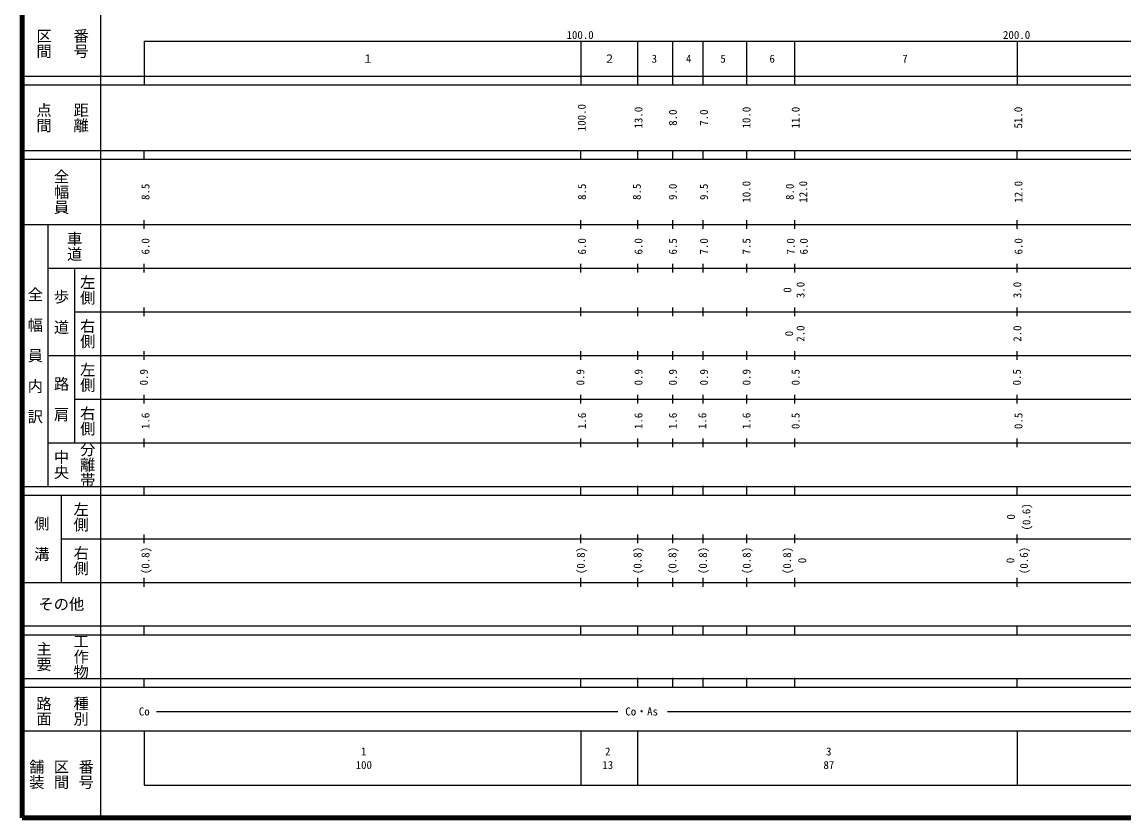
# Model space of a CAD drawing. Units: millimetres on the paper, enlarged 1000 times. Extents: x 40000 to 680000, y 20000 to 380000.
# Drawn here: x 40000 to 292442, y 20000 to 202409 of the extents above; entities that cross this region are included whole.
import ezdxf
from ezdxf.enums import TextEntityAlignment as Align

# ---------------------------------------------------------------- set-up
doc = ezdxf.new("R2010")
doc.units = ezdxf.units.MM
doc.header["$LTSCALE"] = 1000
doc.layers.add('M-TTL', color=2, linetype='Continuous', lineweight=140)
doc.layers.add('M-TTL-BAND', color=7, linetype='Continuous', lineweight=25)
doc.styles.add('@ＭＳ ゴシック', font='')
doc.styles.add('ＭＳ ゴシック', font='')
doc.styles.get('@ＭＳ ゴシック').set_extended_font_data('@MS Gothic')
doc.styles.get('ＭＳ ゴシック').set_extended_font_data('MS Gothic')

msp = doc.modelspace()

# ---------------------------------------------------------------- linework, layer by layer
at = {"layer": 'M-TTL'}
for p, q in [((40000, 380000), (40000, 20000)), ((40000, 20000), (680000, 20000))]:
    msp.add_line(p, q, dxfattribs=at)
at = {"layer": 'M-TTL-BAND'}
for p, q in [((58000, 370000), (58000, 20000)), ((68000, 198000), (579000, 198000)), ((68000, 198000), (68000, 188000)), ((168000, 198000), (168000, 188000)), ((181000, 198000), (181000, 188000)), ((189000, 198000), (189000, 188000)), ((196000, 198000), (196000, 188000)), ((206000, 198000), (206000, 188000)), ((217000, 198000), (217000, 188000)), ((268000, 198000), (268000, 188000)), ((40000, 190000), (579000, 190000)), ((40000, 188000), (579000, 188000)), ((40000, 173000), (579000, 173000)), ((68000, 171000), (68000, 173000)), ((168000, 171000), (168000, 173000)), ((181000, 173000), (181000, 171000)), ((189000, 173000), (189000, 171000)), ((196000, 173000), (196000, 171000)), ((206000, 173000), (206000, 171000)), ((217000, 173000), (217000, 171000)), ((268000, 171000), (268000, 173000)), ((40000, 171000), (579000, 171000)), ((68000, 155000), (68000, 157000)), ((168000, 155000), (168000, 157000)), ((181000, 157000), (181000, 155000)), ((189000, 157000), (189000, 155000)), ((196000, 157000), (196000, 155000)), ((206000, 157000), (206000, 155000)), ((217000, 157000), (217000, 155000)), ((268000, 155000), (268000, 157000)), ((40000, 156000), (579000, 156000)), ((46000, 96000), (46000, 156000)), ((68000, 145000), (68000, 147000)), ((168000, 145000), (168000, 147000)), ((181000, 147000), (181000, 145000)), ((189000, 147000), (189000, 145000)), ((196000, 147000), (196000, 145000)), ((206000, 147000), (206000, 145000)), ((217000, 147000), (217000, 145000)), ((268000, 145000), (268000, 147000)), ((46000, 146000), (579000, 146000)), ((52000, 146000), (52000, 106000)), ((68000, 135000), (68000, 137000)), ((168000, 135000), (168000, 137000)), ((181000, 137000), (181000, 135000)), ((189000, 137000), (189000, 135000)), ((196000, 137000), (196000, 135000)), ((206000, 137000), (206000, 135000)), ((217000, 137000), (217000, 135000)), ((268000, 135000), (268000, 137000)), ((52000, 136000), (579000, 136000)), ((68000, 125000), (68000, 127000)), ((168000, 125000), (168000, 127000)), ((181000, 127000), (181000, 125000)), ((189000, 127000), (189000, 125000)), ((196000, 127000), (196000, 125000)), ((206000, 127000), (206000, 125000)), ((217000, 127000), (217000, 125000)), ((268000, 125000), (268000, 127000)), ((46000, 126000), (579000, 126000)), ((68000, 115000), (68000, 117000)), ((168000, 115000), (168000, 117000)), ((181000, 117000), (181000, 115000)), ((189000, 117000), (189000, 115000)), ((196000, 117000), (196000, 115000)), ((206000, 117000), (206000, 115000)), ((217000, 117000), (217000, 115000)), ((268000, 115000), (268000, 117000)), ((52000, 116000), (579000, 116000)), ((68000, 105000), (68000, 107000)), ((168000, 105000), (168000, 107000)), ((181000, 107000), (181000, 105000)), ((189000, 107000), (189000, 105000)), ((196000, 107000), (196000, 105000)), ((206000, 107000), (206000, 105000)), ((217000, 107000), (217000, 105000)), ((268000, 105000), (268000, 107000)), ((46000, 106000), (579000, 106000)), ((40000, 96000), (579000, 96000)), ((68000, 94000), (68000, 96000)), ((168000, 94000), (168000, 96000)), ((181000, 96126), (181000, 94126)), ((189000, 96126), (189000, 94126)), ((196000, 96126), (196000, 94126)), ((206000, 96126), (206000, 94126)), ((217000, 96126), (217000, 94126)), ((268000, 94000), (268000, 96000)), ((40000, 94000), (579000, 94000)), ((49000, 94000), (49000, 74000)), ((49000, 84000), (579000, 84000)), ((68000, 83000), (68000, 85000)), ((168000, 83000), (168000, 85000)), ((181000, 85000), (181000, 83000)), ((189000, 85000), (189000, 83000)), ((196000, 85000), (196000, 83000)), ((206000, 85000), (206000, 83000)), ((217000, 85000), (217000, 83000)), ((268000, 83000), (268000, 85000)), ((40000, 74000), (579000, 74000)), ((68000, 73000), (68000, 75000)), ((168000, 73000), (168000, 75000)), ((181000, 75000), (181000, 73000)), ((189000, 75000), (189000, 73000)), ((196000, 75000), (196000, 73000)), ((206000, 75000), (206000, 73000)), ((217000, 75000), (217000, 73000)), ((268000, 73000), (268000, 75000)), ((40000, 64000), (579000, 64000)), ((68000, 62000), (68000, 64000)), ((168000, 62000), (168000, 64000)), ((181000, 64126), (181000, 62126)), ((189000, 64126), (189000, 62126)), ((196000, 64126), (196000, 62126)), ((206000, 64126), (206000, 62126)), ((217000, 64126), (217000, 62126)), ((268000, 62000), (268000, 64000)), ((40000, 62000), (579000, 62000)), ((40000, 52000), (579000, 52000)), ((68000, 50000), (68000, 52000)), ((168000, 50000), (168000, 52000)), ((181000, 52126), (181000, 50126)), ((189000, 52126), (189000, 50126)), ((196000, 52126), (196000, 50126)), ((206000, 52126), (206000, 50126)), ((217000, 52126), (217000, 50126)), ((268000, 50000), (268000, 52000)), ((40000, 50000), (579000, 50000)), ((70805, 44406), (176460, 44406)), ((187902, 44406), (474506, 44406)), ((40000, 40000), (579000, 40000)), ((68000, 40000), (68000, 27500)), ((168000, 40000), (168000, 27500)), ((181000, 40000), (181000, 27500)), ((268000, 40000), (268000, 27500)), ((68000, 27500), (579000, 27500))]:
    msp.add_line(p, q, dxfattribs=at)

# ---------------------------------------------------------------- texts
for s, height, rotation, style, p in [('区間', 2566, 270, '@ＭＳ ゴシック', (45000, 197500)), ('番号', 2566, 270, '@ＭＳ ゴシック', (53500, 197500)), ('点間', 2566, 270, '@ＭＳ ゴシック', (45000, 180500)), ('距離', 2566, 270, '@ＭＳ ゴシック', (53500, 180500)), ('100.0', 1833, 90, 'ＭＳ ゴシック', (168213, 180500)), ('13.0', 1833, 90, 'ＭＳ ゴシック', (181213, 180500)), ('8.0', 1833, 90, 'ＭＳ ゴシック', (189088, 180500)), ('7.0', 1833, 90, 'ＭＳ ゴシック', (196213, 180500)), ('10.0', 1833, 90, 'ＭＳ ゴシック', (205964, 180500)), ('11.0', 1833, 90, 'ＭＳ ゴシック', (217214, 180500)), ('51.0', 1833, 90, 'ＭＳ ゴシック', (268213, 180500)), ('全幅員', 2566, 270, '@ＭＳ ゴシック', (49000, 163500)), ('8.5', 1833, 90, 'ＭＳ ゴシック', (68271, 163500)), ('8.5', 1833, 90, 'ＭＳ ゴシック', (168271, 163500)), ('8.5', 1833, 90, 'ＭＳ ゴシック', (180838, 163500)), ('9.0', 1833, 90, 'ＭＳ ゴシック', (189088, 163500)), ('9.5', 1833, 90, 'ＭＳ ゴシック', (196213, 163500)), ('10.0', 1833, 90, 'ＭＳ ゴシック', (205964, 163500)), ('8.0', 1833, 90, 'ＭＳ ゴシック', (215879, 163500)), ('12.0', 1833, 90, 'ＭＳ ゴシック', (218953, 163500)), ('12.0', 1833, 90, 'ＭＳ ゴシック', (268271, 163500)), ('車道', 2566, 270, '@ＭＳ ゴシック', (52000, 151000)), ('6.0', 1833, 90, 'ＭＳ ゴシック', (68271, 151000)), ('6.0', 1833, 90, 'ＭＳ ゴシック', (168271, 151000)), ('6.0', 1833, 90, 'ＭＳ ゴシック', (181213, 151000)), ('6.5', 1833, 90, 'ＭＳ ゴシック', (189088, 151000)), ('7.0', 1833, 90, 'ＭＳ ゴシック', (196213, 151000)), ('7.5', 1833, 90, 'ＭＳ ゴシック', (205964, 151000)), ('7.0', 1833, 90, 'ＭＳ ゴシック', (216089, 151000)), ('6.0', 1833, 90, 'ＭＳ ゴシック', (219089, 151000)), ('6.0', 1833, 90, 'ＭＳ ゴシック', (268271, 151000)), ('左側', 2566, 270, '@ＭＳ ゴシック', (55000, 141000)), ('全\u3000幅\u3000員\u3000内\u3000訳', 2566, 270, '@ＭＳ ゴシック', (43000, 126000)), ('0', 1833, 90, 'ＭＳ ゴシック', (215339, 141000)), ('3.0', 1833, 90, 'ＭＳ ゴシック', (218339, 141000)), ('3.0', 1833, 90, 'ＭＳ ゴシック', (268002, 141000)), ('歩\u3000道', 2566, 270, '@ＭＳ ゴシック', (49000, 136000)), ('右側', 2566, 270, '@ＭＳ ゴシック', (55000, 131000)), ('0', 1833, 90, 'ＭＳ ゴシック', (215714, 131000)), ('2.0', 1833, 90, 'ＭＳ ゴシック', (218339, 131000)), ('2.0', 1833, 90, 'ＭＳ ゴシック', (268002, 131000)), ('左側', 2566, 270, '@ＭＳ ゴシック', (55000, 121000)), ('0.9', 1833, 90, 'ＭＳ ゴシック', (67896, 121000)), ('0.9', 1833, 90, 'ＭＳ ゴシック', (167896, 121000)), ('0.9', 1833, 90, 'ＭＳ ゴシック', (181213, 121000)), ('0.9', 1833, 90, 'ＭＳ ゴシック', (189088, 121000)), ('0.9', 1833, 90, 'ＭＳ ゴシック', (196213, 121000)), ('0.9', 1833, 90, 'ＭＳ ゴシック', (205964, 121000)), ('0.5', 1833, 90, 'ＭＳ ゴシック', (217214, 121000)), ('0.5', 1833, 90, 'ＭＳ ゴシック', (267896, 121000)), ('路\u3000肩', 2566, 270, '@ＭＳ ゴシック', (49000, 116000)), ('右側', 2566, 270, '@ＭＳ ゴシック', (55000, 111000)), ('1.6', 1833, 90, 'ＭＳ ゴシック', (68271, 111000)), ('1.6', 1833, 90, 'ＭＳ ゴシック', (168271, 111000)), ('1.6', 1833, 90, 'ＭＳ ゴシック', (181213, 111000)), ('1.6', 1833, 90, 'ＭＳ ゴシック', (189088, 111000)), ('1.6', 1833, 90, 'ＭＳ ゴシック', (195838, 111000)), ('1.6', 1833, 90, 'ＭＳ ゴシック', (205964, 111000)), ('0.5', 1833, 90, 'ＭＳ ゴシック', (217214, 111000)), ('0.5', 1833, 90, 'ＭＳ ゴシック', (268271, 111000)), ('分離帯', 2566, 270, '@ＭＳ ゴシック', (55000, 101000)), ('中央', 2566, 270, '@ＭＳ ゴシック', (49000, 101000)), ('左側', 2566, 270, '@ＭＳ ゴシック', (53500, 89000)), ('(0.6)', 1833, 90, 'ＭＳ ゴシック', (270084, 89000)), ('側\u3000溝', 2566, 270, '@ＭＳ ゴシック', (44500, 84000)), ('0', 1833, 90, 'ＭＳ ゴシック', (266548, 89000)), ('右側', 2566, 270, '@ＭＳ ゴシック', (53500, 79000)), ('(0.8)', 1833, 90, 'ＭＳ ゴシック', (68271, 79000)), ('(0.8)', 1833, 90, 'ＭＳ ゴシック', (168000, 79000)), ('(0.8)', 1833, 90, 'ＭＳ ゴシック', (181000, 79000)), ('(0.8)', 1833, 90, 'ＭＳ ゴシック', (189000, 79000)), ('(0.8)', 1833, 90, 'ＭＳ ゴシック', (196000, 79000)), ('(0.8)', 1833, 90, 'ＭＳ ゴシック', (206000, 79000)), ('(0.8)', 1833, 90, 'ＭＳ ゴシック', (215262, 79000)), ('(0.6)', 1833, 90, 'ＭＳ ゴシック', (269513, 79000)), ('0', 1833, 90, 'ＭＳ ゴシック', (218714, 79000)), ('0', 1833, 90, 'ＭＳ ゴシック', (266414, 79000)), ('工作物', 2566, 270, '@ＭＳ ゴシック', (53500, 57000)), ('主要', 2566, 270, '@ＭＳ ゴシック', (45000, 57000)), ('路面', 2566, 270, '@ＭＳ ゴシック', (45000, 44500)), ('種別', 2566, 270, '@ＭＳ ゴシック', (53500, 44500)), ('舗装', 2566, 270, '@ＭＳ ゴシック', (43333, 30000)), ('区間', 2566, 270, '@ＭＳ ゴシック', (49000, 30000)), ('番号', 2566, 270, '@ＭＳ ゴシック', (54667, 30000))]:
    msp.add_text(s, height=height, rotation=rotation, dxfattribs=dict(at, style=style)).set_placement(p, align=Align.MIDDLE_CENTER)
at = {"layer": 'M-TTL-BAND', "style": 'ＭＳ ゴシック'}
for s, height, p in [('100.0', 1833, (167844, 199445)), ('200.0', 1833, (267844, 199445)), ('１', 1833, (119226, 194000)), ('２', 1833, (174574, 194000)), ('3', 1833, (184853, 194000)), ('4', 1833, (192729, 194000)), ('5', 1833, (200604, 194000)), ('6', 1833, (211854, 194000)), ('7', 1833, (242271, 194000)), ('その他', 2566, (49000, 69000)), ('Co', 1833, (68006, 44406)), ('Co・As', 1833, (181944, 44406)), ('1', 1833, (118288, 35238)), ('2', 1833, (174176, 35238)), ('3', 1833, (224830, 35238)), ('100', 1833, (118288, 32131)), ('13', 1833, (174176, 32131)), ('87', 1833, (224830, 32131))]:
    msp.add_text(s, height=height, dxfattribs=at).set_placement(p, align=Align.MIDDLE_CENTER)

doc.saveas('drawing.dxf')
